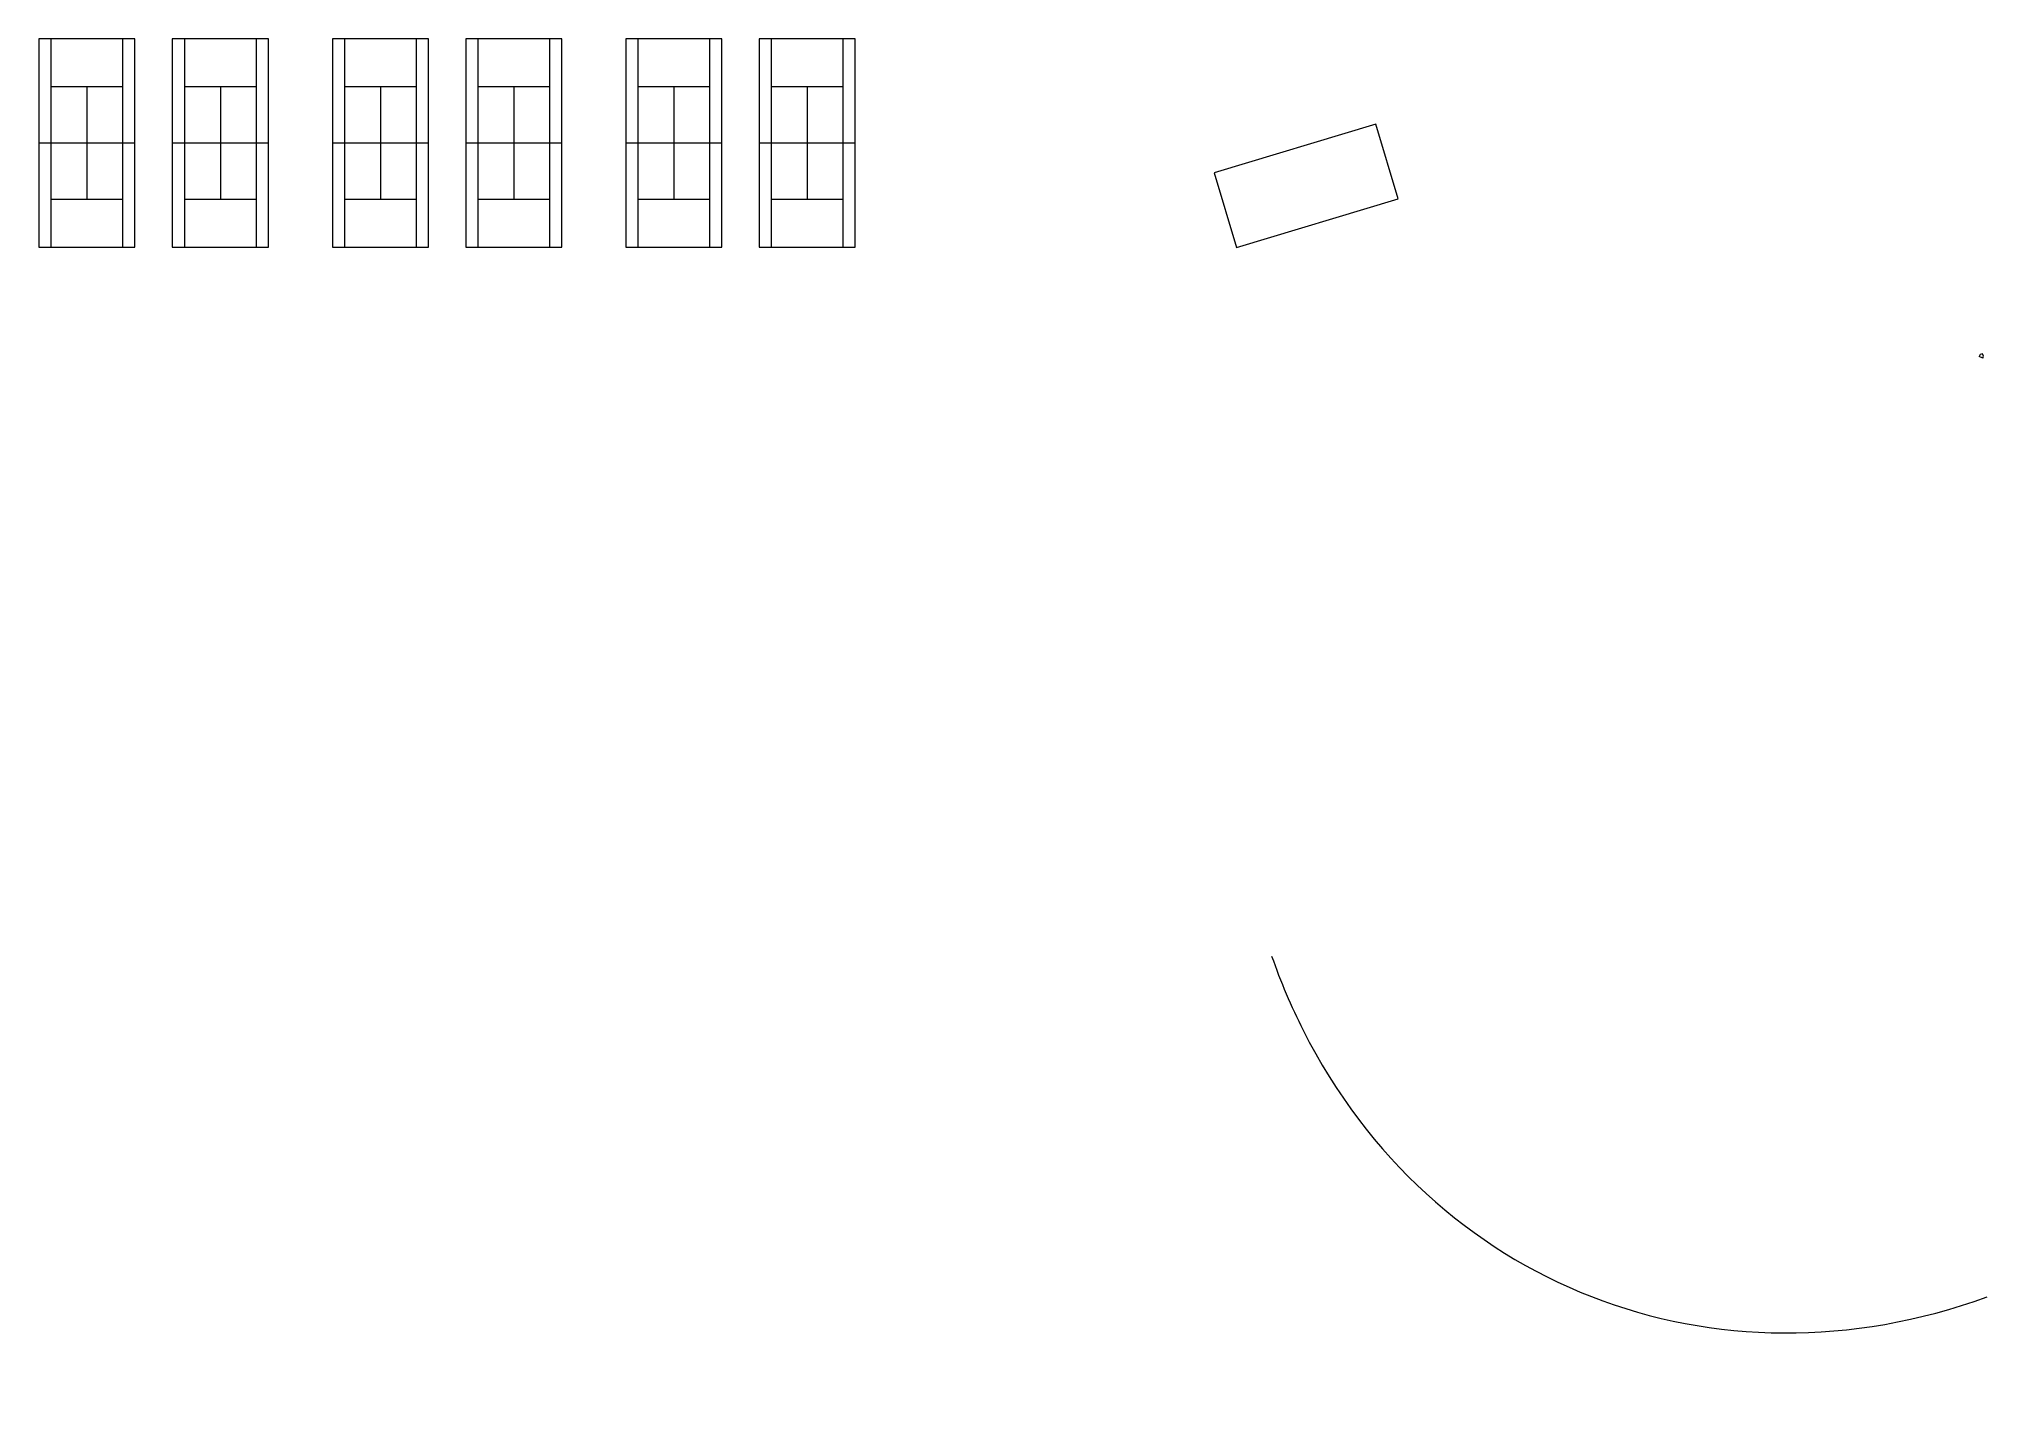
# Model space of a CAD drawing. Header units: inches. Extents: x 1205 to 3641, y 577 to 2028.
# Drawn here: x 2911 to 3641, y 1166 to 1675 of the extents above; entities that cross this region are included whole.
import ezdxf

# ---------------------------------------------------------------- set-up
doc = ezdxf.new("R2010")
doc.units = ezdxf.units.IN
doc.header["$MEASUREMENT"] = 0
for name, color, linetype in [('03 FOUNDATIONS', 5, 'Continuous'), ('21 LANDSCAPE', 3, 'Continuous'), ('31 ATHLETICS', 254, 'Continuous')]:
    doc.layers.add(name, color=color, linetype=linetype)

msp = doc.modelspace()

# ---------------------------------------------------------------- linework, layer by layer
at = {"layer": '03 FOUNDATIONS'}
msp.add_lwpolyline([(3359.89, 1596.55), (3420.46, 1614.78), (3412.05, 1642.72), (3351.48, 1624.49)], close=True, dxfattribs=at)
at = {"layer": '21 LANDSCAPE', "color": 45}
for start_param, end_param in [(-0.748188, -0.61936), (-0.748188, -0.61936), (-0.61936, 0.713366), (-0.61936, 0.713366)]:
    msp.add_ellipse((3586.96, 1436.42), major_axis=(-103.65, -229.09), ratio=0.885084, start_param=start_param, end_param=end_param, dxfattribs=at)
at = {"layer": '31 ATHLETICS'}
for p, q in [((2946.88, 1674.67, 0.1), (2910.88, 1674.67, 0.1)), ((2910.88, 1674.67, 0.1), (2910.88, 1596.67, 0.1)), ((2915.38, 1674.67, 0.1), (2915.38, 1596.67, 0.1)), ((2942.38, 1596.67, 0.1), (2942.38, 1674.67, 0.1)), ((2946.88, 1596.67, 0.1), (2946.88, 1674.67, 0.1)), ((2996.88, 1674.67, 0.1), (2960.88, 1674.67, 0.1)), ((2960.88, 1674.67, 0.1), (2960.88, 1596.67, 0.1)), ((2965.38, 1674.67, 0.1), (2965.38, 1596.67, 0.1)), ((2992.38, 1596.67, 0.1), (2992.38, 1674.67, 0.1)), ((2996.88, 1596.67, 0.1), (2996.88, 1674.67, 0.1)), ((3056.88, 1674.67, 0.1), (3020.88, 1674.67, 0.1)), ((3020.88, 1674.67, 0.1), (3020.88, 1596.67, 0.1)), ((3025.38, 1674.67, 0.1), (3025.38, 1596.67, 0.1)), ((3052.38, 1596.67, 0.1), (3052.38, 1674.67, 0.1)), ((3056.88, 1596.67, 0.1), (3056.88, 1674.67, 0.1)), ((3106.88, 1674.67, 0.1), (3070.88, 1674.67, 0.1)), ((3070.88, 1674.67, 0.1), (3070.88, 1596.67, 0.1)), ((3075.38, 1674.67, 0.1), (3075.38, 1596.67, 0.1)), ((3102.38, 1596.67, 0.1), (3102.38, 1674.67, 0.1)), ((3106.88, 1596.67, 0.1), (3106.88, 1674.67, 0.1)), ((3166.88, 1674.67, 0.1), (3130.88, 1674.67, 0.1)), ((3130.88, 1674.67, 0.1), (3130.88, 1596.67, 0.1)), ((3135.38, 1674.67, 0.1), (3135.38, 1596.67, 0.1)), ((3162.38, 1596.67, 0.1), (3162.38, 1674.67, 0.1)), ((3166.88, 1596.67, 0.1), (3166.88, 1674.67, 0.1)), ((3216.88, 1674.67, 0.1), (3180.88, 1674.67, 0.1)), ((3180.88, 1674.67, 0.1), (3180.88, 1596.67, 0.1)), ((3185.38, 1674.67, 0.1), (3185.38, 1596.67, 0.1)), ((3212.38, 1596.67, 0.1), (3212.38, 1674.67, 0.1)), ((3216.88, 1596.67, 0.1), (3216.88, 1674.67, 0.1)), ((2942.38, 1656.67, 0.1), (2915.38, 1656.67, 0.1)), ((2928.88, 1656.67, 0.1), (2928.88, 1614.67, 0.1)), ((2992.38, 1656.67, 0.1), (2965.38, 1656.67, 0.1)), ((2978.88, 1656.67, 0.1), (2978.88, 1614.67, 0.1)), ((3052.38, 1656.67, 0.1), (3025.38, 1656.67, 0.1)), ((3038.88, 1656.67, 0.1), (3038.88, 1614.67, 0.1)), ((3102.38, 1656.67, 0.1), (3075.38, 1656.67, 0.1)), ((3088.88, 1656.67, 0.1), (3088.88, 1614.67, 0.1)), ((3162.38, 1656.67, 0.1), (3135.38, 1656.67, 0.1)), ((3148.88, 1656.67, 0.1), (3148.88, 1614.67, 0.1)), ((3212.38, 1656.67, 0.1), (3185.38, 1656.67, 0.1)), ((3198.88, 1656.67, 0.1), (3198.88, 1614.67, 0.1)), ((2946.88, 1635.67, 0.1), (2910.88, 1635.67, 0.1)), ((2996.88, 1635.67, 0.1), (2960.88, 1635.67, 0.1)), ((3056.88, 1635.67, 0.1), (3020.88, 1635.67, 0.1)), ((3106.88, 1635.67, 0.1), (3070.88, 1635.67, 0.1)), ((3166.88, 1635.67, 0.1), (3130.88, 1635.67, 0.1)), ((3216.88, 1635.67, 0.1), (3180.88, 1635.67, 0.1)), ((2915.38, 1614.67, 0.1), (2942.38, 1614.67, 0.1)), ((2965.38, 1614.67, 0.1), (2992.38, 1614.67, 0.1)), ((3025.38, 1614.67, 0.1), (3052.38, 1614.67, 0.1)), ((3075.38, 1614.67, 0.1), (3102.38, 1614.67, 0.1)), ((3135.38, 1614.67, 0.1), (3162.38, 1614.67, 0.1)), ((3185.38, 1614.67, 0.1), (3212.38, 1614.67, 0.1)), ((2910.88, 1596.67, 0.1), (2946.88, 1596.67, 0.1)), ((2960.88, 1596.67, 0.1), (2996.88, 1596.67, 0.1)), ((3020.88, 1596.67, 0.1), (3056.88, 1596.67, 0.1)), ((3070.88, 1596.67, 0.1), (3106.88, 1596.67, 0.1)), ((3130.88, 1596.67, 0.1), (3166.88, 1596.67, 0.1)), ((3180.88, 1596.67, 0.1), (3216.88, 1596.67, 0.1)), ((3638.67, 1556.34, 0.6), (3638.36, 1555.7, 0.6)), ((3639.61, 1556.66, 0.6), (3638.67, 1556.34, 0.6)), ((3639.94, 1555.72, 0.6), (3639.61, 1556.66, 0.6)), ((3639.63, 1555.08, 0.6), (3638.36, 1555.7, 0.6)), ((3639.63, 1555.08, 0.6), (3639.94, 1555.72, 0.6))]:
    msp.add_line(p, q, dxfattribs=at)
at = {"layer": '31 ATHLETICS', "color": 3}
msp.add_ellipse((3586.96, 1436.42), major_axis=(-103.65, -229.09), ratio=0.885084, start_param=-0.61936, end_param=0.713366, dxfattribs=at)

# ---------------------------------------------------------------- texts
at = {"extrusion": (0.288177, -0.957577, -7.04468e-16), "insert": (3371.49, 1600.04, 7.47), "char_height": 3, "width": 54.8577, "attachment_point": 1, "text_direction": (0.957577, 0.288177, 0)}
msp.add_mtext('{\\fArial|b0|i0|c0|p34;C H A S E   F I E L D}', dxfattribs=at)

doc.saveas('drawing.dxf')
